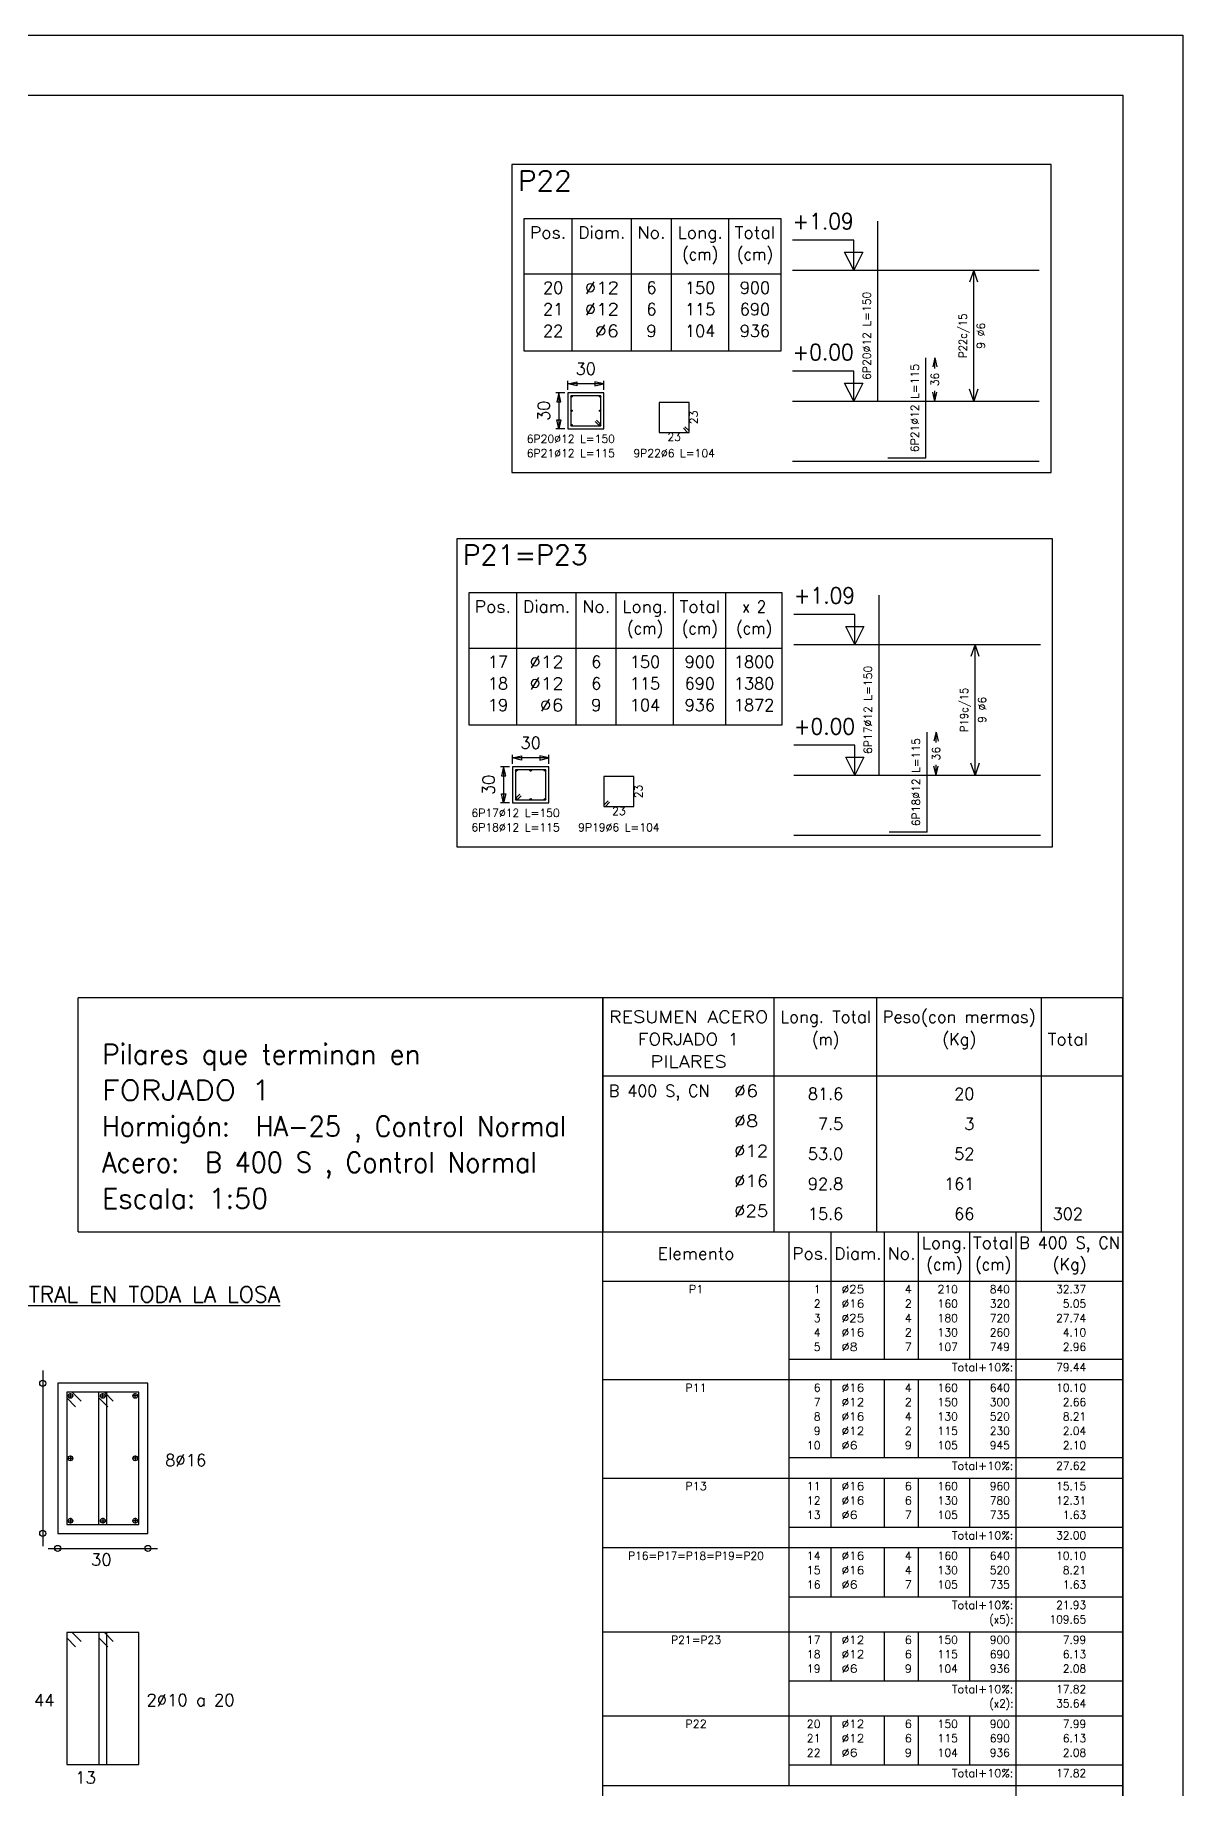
# Model space of a CAD drawing. Header units: millimetres. Extents: x 769 to 811, y 350.8 to 380.5.
# Drawn here: x 801.46 to 811.01, y 365.88 to 380.48 of the extents above; entities that cross this region are included whole.
import ezdxf
from ezdxf.enums import TextEntityAlignment as Align

# ---------------------------------------------------------------- set-up
doc = ezdxf.new("R2010")
doc.units = ezdxf.units.MM
doc.linetypes.add('CYPELINEA', pattern=[0])
for name, color, linetype in [('015', 1, 'Continuous'), ('06', 6, 'Continuous'), ('ARB_LONG_INF', 3, 'CYPELINEA'), ('ARM_DENTRO_VIGA', 4, 'Continuous'), ('ARM_ESTRIBOS', 5, 'Continuous'), ('ARM_LONGITUDINAL', 3, 'CYPELINEA'), ('ARM_TRANSVERSAL', 2, 'CYPELINEA'), ('LONG_BARRAS', 3, 'CYPELINEA'), ('LONG_ESTRIBOS', 2, 'CYPELINEA'), ('LONG_FORJADO', 1, 'CYPELINEA'), ('LONG_INDNIVEL', 4, 'CYPELINEA'), ('LONG_NIVEL', 4, 'CYPELINEA'), ('LONG_TEXTOS', 5, 'CYPELINEA'), ('REF_REFERENCIAS', 7, 'CYPELINEA'), ('SEC_BARRAS', 3, 'CYPELINEA'), ('SEC_CONTORNOS', 2, 'Continuous'), ('SEC_COTAS', 4, 'CYPELINEA'), ('SEC_DIM_PILAR', 4, 'CYPELINEA'), ('SEC_DIM_VIGA', 3, 'CYPELINEA'), ('SEC_ESTRIBO', 2, 'CYPELINEA'), ('SEC_SECCION', 1, 'CYPELINEA'), ('TABLAS', 1, 'CYPELINEA')]:
    doc.layers.add(name, color=color, linetype=linetype)
doc.styles.get("Standard").update_dxf_attribs({"font": 'romans.shx'})

# ---------------------------------------------------------------- blocks, each defined once
blk = doc.blocks.new('A1H')
at = {"layer": '015'}
blk.add_lwpolyline([(-831, -10), (-831, 584), (10, 584), (10, -10)], close=True, dxfattribs=at)
at = {"layer": '06'}
blk.add_lwpolyline([(-806, 0), (-806, 574), (0, 574), (0, 0)], close=True, dxfattribs=at)

msp = doc.modelspace()

# ---------------------------------------------------------------- linework, layer by layer
at = {"layer": 'ARM_DENTRO_VIGA'}
for p, q in [((801.728, 369.15), (801.773, 369.15)), ((801.75, 369.128), (801.75, 369.173)), ((801.998, 369.15), (802.043, 369.15)), ((802.02, 369.128), (802.02, 369.173)), ((802.313, 369.15), (802.268, 369.15)), ((802.29, 369.128), (802.29, 369.173)), ((801.728, 368.63), (801.773, 368.63)), ((801.75, 368.653), (801.75, 368.608)), ((802.313, 368.63), (802.268, 368.63)), ((802.29, 368.653), (802.29, 368.608)), ((801.75, 368.133), (801.75, 368.088)), ((802.02, 368.133), (802.02, 368.088)), ((802.29, 368.133), (802.29, 368.088)), ((801.728, 368.11), (801.773, 368.11)), ((801.998, 368.11), (802.043, 368.11)), ((802.313, 368.11), (802.268, 368.11))]:
    msp.add_line(p, q, dxfattribs=at)
for centre in [(801.75, 369.15), (802.02, 369.15), (802.29, 369.15), (801.75, 368.63), (802.29, 368.63), (801.75, 368.11), (802.02, 368.11), (802.29, 368.11)]:
    msp.add_circle(centre, 0.02, dxfattribs=at)
at = {"layer": 'ARM_ESTRIBOS'}
for p, q in [((801.765, 369.18), (801.72, 369.18)), ((802.32, 369.18), (801.72, 369.18)), ((801.72, 369.18), (801.72, 369.135)), ((801.72, 369.18), (801.72, 368.08)), ((801.72, 369.135), (801.794, 369.06)), ((801.839, 369.105), (801.765, 369.18)), ((801.988, 368.08), (801.988, 369.18)), ((801.988, 369.135), (802.062, 369.06)), ((802.107, 369.105), (802.033, 369.18)), ((802.053, 368.08), (802.053, 369.18)), ((802.32, 368.08), (802.32, 369.18)), ((801.72, 368.08), (802.32, 368.08)), ((802.053, 367.18), (801.72, 367.18)), ((801.72, 367.18), (801.72, 366.08)), ((801.72, 367.135), (801.794, 367.06)), ((801.839, 367.105), (801.765, 367.18)), ((802.32, 367.18), (801.988, 367.18)), ((801.988, 367.18), (801.988, 366.08)), ((801.988, 367.135), (802.062, 367.06)), ((802.107, 367.105), (802.033, 367.18)), ((802.053, 366.08), (802.053, 367.18)), ((802.32, 366.08), (802.32, 367.18)), ((801.72, 366.655), (801.72, 366.61)), ((801.72, 366.655), (801.72, 366.08)), ((801.988, 366.655), (801.988, 366.61)), ((801.988, 366.655), (801.988, 366.08)), ((801.72, 366.08), (802.053, 366.08)), ((801.988, 366.08), (802.32, 366.08))]:
    msp.add_line(p, q, dxfattribs=at)
at = {"layer": 'LONG_BARRAS'}
for p, q in [((808.471, 377.435), (808.471, 378.935)), ((808.871, 376.96), (808.871, 377.795)), ((808.871, 376.96), (808.556, 376.96)), ((808.482, 374.319), (808.482, 375.819)), ((808.882, 373.844), (808.882, 374.679)), ((808.882, 373.844), (808.567, 373.844))]:
    msp.add_line(p, q, dxfattribs=at)
at = {"layer": 'LONG_ESTRIBOS'}
for p, q in [((809.271, 378.525), (809.236, 378.425)), ((809.271, 377.435), (809.271, 378.525)), ((809.306, 378.425), (809.271, 378.525)), ((809.271, 377.435), (809.236, 377.535)), ((809.306, 377.535), (809.271, 377.435)), ((809.282, 375.409), (809.247, 375.309)), ((809.282, 374.319), (809.282, 375.409)), ((809.317, 375.309), (809.282, 375.409)), ((809.282, 374.319), (809.247, 374.419)), ((809.317, 374.419), (809.282, 374.319))]:
    msp.add_line(p, q, dxfattribs=at)
at = {"layer": 'LONG_FORJADO'}
for p, q in [((807.763, 378.525), (809.816, 378.525)), ((807.763, 377.435), (809.816, 377.435)), ((807.763, 376.935), (809.816, 376.935)), ((807.774, 375.409), (809.827, 375.409)), ((807.774, 374.319), (809.827, 374.319)), ((807.774, 373.819), (809.827, 373.819))]:
    msp.add_line(p, q, dxfattribs=at)
at = {"layer": 'LONG_INDNIVEL'}
for p, q in [((808.271, 378.775), (807.763, 378.775)), ((808.196, 378.675), (808.346, 378.675)), ((808.271, 378.525), (808.196, 378.675)), ((808.271, 378.525), (808.271, 378.775)), ((808.346, 378.675), (808.271, 378.525)), ((808.271, 377.685), (807.763, 377.685)), ((808.271, 377.435), (808.271, 377.685)), ((808.196, 377.585), (808.346, 377.585)), ((808.271, 377.435), (808.196, 377.585)), ((808.346, 377.585), (808.271, 377.435)), ((808.282, 375.659), (807.774, 375.659)), ((808.282, 375.409), (808.282, 375.659)), ((808.207, 375.559), (808.357, 375.559)), ((808.282, 375.409), (808.207, 375.559)), ((808.357, 375.559), (808.282, 375.409)), ((808.282, 374.569), (807.774, 374.569)), ((808.282, 374.319), (808.282, 374.569)), ((808.207, 374.469), (808.357, 374.469)), ((808.282, 374.319), (808.207, 374.469)), ((808.357, 374.469), (808.282, 374.319))]:
    msp.add_line(p, q, dxfattribs=at)
at = {"layer": 'LONG_TEXTOS'}
for p, q in [((808.946, 377.795), (808.929, 377.72)), ((808.946, 377.708), (808.946, 377.795)), ((808.946, 377.795), (808.964, 377.72)), ((808.946, 377.435), (808.929, 377.51)), ((808.946, 377.435), (808.946, 377.521)), ((808.946, 377.435), (808.964, 377.51)), ((808.957, 374.679), (808.939, 374.604)), ((808.957, 374.592), (808.957, 374.679)), ((808.957, 374.679), (808.974, 374.604)), ((808.957, 374.319), (808.939, 374.394)), ((808.957, 374.319), (808.957, 374.405)), ((808.957, 374.319), (808.974, 374.394))]:
    msp.add_line(p, q, dxfattribs=at)
at = {"layer": 'REF_REFERENCIAS'}
for p, q in [((809.916, 379.405), (805.426, 379.405)), ((805.426, 379.405), (805.426, 376.84)), ((809.916, 376.84), (809.916, 379.405)), ((805.426, 376.84), (809.916, 376.84)), ((809.927, 376.289), (804.967, 376.289)), ((804.967, 376.289), (804.967, 373.724)), ((809.927, 373.724), (809.927, 376.289)), ((804.967, 373.724), (809.927, 373.724))]:
    msp.add_line(p, q, dxfattribs=at)
at = {"layer": 'SEC_BARRAS'}
for centre in [(805.922, 377.474), (806.16, 377.474), (805.922, 377.355), (806.16, 377.355), (805.922, 377.236), (806.16, 377.236), (805.463, 374.358), (805.582, 374.358), (805.701, 374.358), (805.463, 374.12), (805.582, 374.12), (805.701, 374.12)]:
    msp.add_circle(centre, 0.006, dxfattribs=at)
at = {"layer": 'SEC_CONTORNOS'}
msp.add_lwpolyline([(801.645, 369.255), (801.645, 368.005), (802.395, 368.005), (802.395, 369.255), (801.645, 369.255)], dxfattribs=at)
at = {"layer": 'SEC_COTAS'}
for p, q in [((805.866, 377.505), (805.791, 377.505)), ((805.816, 377.505), (805.799, 377.43)), ((805.816, 377.505), (805.816, 377.205)), ((805.834, 377.43), (805.816, 377.505)), ((805.891, 377.53), (805.891, 377.605)), ((805.891, 377.58), (805.966, 377.597)), ((805.966, 377.562), (805.891, 377.58)), ((806.191, 377.58), (805.891, 377.58)), ((805.966, 377.597), (805.966, 377.562)), ((806.116, 377.597), (806.116, 377.562)), ((806.191, 377.58), (806.116, 377.597)), ((806.116, 377.562), (806.191, 377.58)), ((806.191, 377.53), (806.191, 377.605)), ((805.799, 377.43), (805.834, 377.43)), ((805.866, 377.205), (805.791, 377.205)), ((805.799, 377.28), (805.834, 377.28)), ((805.816, 377.205), (805.799, 377.28)), ((805.834, 377.28), (805.816, 377.205)), ((805.432, 374.414), (805.432, 374.489)), ((805.432, 374.464), (805.507, 374.481)), ((805.507, 374.446), (805.432, 374.464)), ((805.732, 374.464), (805.432, 374.464)), ((805.507, 374.481), (805.507, 374.446)), ((805.657, 374.481), (805.657, 374.446)), ((805.732, 374.464), (805.657, 374.481)), ((805.657, 374.446), (805.732, 374.464)), ((805.732, 374.414), (805.732, 374.489)), ((805.407, 374.389), (805.332, 374.389)), ((805.357, 374.389), (805.339, 374.314)), ((805.339, 374.314), (805.374, 374.314)), ((805.374, 374.314), (805.357, 374.389)), ((805.357, 374.389), (805.357, 374.089)), ((805.339, 374.164), (805.374, 374.164)), ((805.357, 374.089), (805.339, 374.164)), ((805.374, 374.164), (805.357, 374.089)), ((805.407, 374.089), (805.332, 374.089))]:
    msp.add_line(p, q, dxfattribs=at)
at = {"layer": 'SEC_DIM_VIGA'}
for p, q in [((801.52, 369.362), (801.52, 367.899)), ((801.565, 367.88), (802.476, 367.88))]:
    msp.add_line(p, q, dxfattribs=at)
for centre in [(801.52, 369.255), (801.52, 368.005), (801.645, 367.88), (802.395, 367.88)]:
    msp.add_circle(centre, 0.025, dxfattribs=at)
at = {"layer": 'SEC_ESTRIBO'}
for p, q in [((805.916, 377.48), (805.916, 377.23)), ((806.166, 377.48), (805.916, 377.48)), ((806.166, 377.23), (806.166, 377.48)), ((806.651, 377.425), (806.651, 377.175)), ((806.901, 377.425), (806.651, 377.425)), ((806.901, 377.175), (806.901, 377.425)), ((805.916, 377.23), (806.166, 377.23)), ((806.154, 377.23), (806.119, 377.265)), ((806.166, 377.242), (806.131, 377.277)), ((806.651, 377.175), (806.901, 377.175)), ((806.889, 377.175), (806.854, 377.21)), ((806.901, 377.187), (806.866, 377.222)), ((805.457, 374.364), (805.457, 374.114)), ((805.707, 374.364), (805.457, 374.364)), ((805.707, 374.114), (805.707, 374.364)), ((806.442, 374.309), (806.192, 374.309)), ((806.192, 374.309), (806.192, 374.059)), ((806.442, 374.059), (806.442, 374.309)), ((805.457, 374.126), (805.492, 374.161)), ((805.457, 374.114), (805.707, 374.114)), ((805.469, 374.114), (805.504, 374.149)), ((806.192, 374.071), (806.227, 374.106)), ((806.192, 374.059), (806.442, 374.059)), ((806.204, 374.059), (806.239, 374.094))]:
    msp.add_line(p, q, dxfattribs=at)
at = {"layer": 'SEC_SECCION'}
for p, q in [((805.891, 377.505), (805.891, 377.205)), ((806.191, 377.505), (805.891, 377.505)), ((806.191, 377.205), (806.191, 377.505)), ((805.891, 377.205), (806.191, 377.205)), ((805.432, 374.389), (805.432, 374.089)), ((805.732, 374.389), (805.432, 374.389)), ((805.732, 374.089), (805.732, 374.389)), ((805.432, 374.089), (805.732, 374.089))]:
    msp.add_line(p, q, dxfattribs=at)
at = {"layer": 'TABLAS'}
for p, q in [((807.667, 378.955), (805.526, 378.955)), ((805.526, 378.955), (805.526, 377.855)), ((805.928, 377.855), (805.928, 378.955)), ((806.421, 377.855), (806.421, 378.955)), ((806.755, 377.855), (806.755, 378.955)), ((807.231, 377.855), (807.231, 378.955)), ((807.667, 377.855), (807.667, 378.955)), ((805.526, 378.495), (807.667, 378.495)), ((805.526, 377.855), (807.667, 377.855)), ((807.675, 375.839), (805.067, 375.839)), ((805.067, 375.839), (805.067, 374.739)), ((805.468, 374.739), (805.468, 375.839)), ((805.961, 374.739), (805.961, 375.839)), ((806.295, 374.739), (806.295, 375.839)), ((806.772, 374.739), (806.772, 375.839)), ((807.208, 374.739), (807.208, 375.839)), ((807.675, 374.739), (807.675, 375.839)), ((805.067, 375.379), (807.675, 375.379)), ((805.067, 374.739), (807.675, 374.739)), ((806.184, 372.466), (801.814, 372.466)), ((801.814, 370.516), (801.814, 372.466)), ((810.512, 372.466), (806.184, 372.466)), ((806.184, 372.466), (806.184, 370.516)), ((806.184, 370.516), (806.184, 372.466)), ((807.61, 370.516), (807.61, 372.466)), ((808.464, 370.516), (808.464, 372.466)), ((809.836, 370.516), (809.836, 372.466)), ((810.512, 370.516), (810.512, 372.466)), ((810.512, 372.141), (810.512, 370.516)), ((806.184, 371.816), (810.512, 371.816)), ((801.814, 370.516), (806.184, 370.516)), ((806.184, 370.516), (810.512, 370.516)), ((806.184, 370.516), (810.512, 370.516)), ((806.184, 370.081), (806.184, 370.516)), ((807.734, 370.081), (807.734, 370.516)), ((808.085, 370.081), (808.085, 370.516)), ((808.528, 370.081), (808.528, 370.516)), ((808.812, 370.081), (808.812, 370.516)), ((809.239, 370.081), (809.239, 370.516)), ((809.625, 370.081), (809.625, 370.516)), ((810.512, 370.081), (810.512, 370.516)), ((806.184, 370.106), (810.512, 370.106)), ((806.184, 369.311), (806.184, 370.081)), ((807.734, 369.311), (807.734, 370.081)), ((808.085, 369.456), (808.085, 370.081)), ((808.528, 369.456), (808.528, 370.081)), ((808.812, 369.456), (808.812, 370.081)), ((809.239, 369.456), (809.239, 370.081)), ((809.625, 369.311), (809.625, 370.081)), ((810.512, 369.311), (810.512, 370.081)), ((807.734, 369.456), (810.512, 369.456)), ((806.184, 369.261), (806.184, 369.311)), ((806.184, 369.286), (810.512, 369.286)), ((807.734, 369.261), (807.734, 369.311)), ((808.085, 369.261), (808.085, 369.286)), ((808.528, 369.261), (808.528, 369.286)), ((808.812, 369.261), (808.812, 369.286)), ((809.239, 369.261), (809.239, 369.286)), ((809.625, 369.261), (809.625, 369.311)), ((810.512, 369.261), (810.512, 369.311)), ((806.184, 368.491), (806.184, 369.261)), ((807.734, 368.491), (807.734, 369.261)), ((808.085, 368.636), (808.085, 369.261)), ((808.528, 368.636), (808.528, 369.261)), ((808.812, 368.636), (808.812, 369.261)), ((809.239, 368.636), (809.239, 369.261)), ((809.625, 368.491), (809.625, 369.261)), ((810.512, 368.491), (810.512, 369.261)), ((807.734, 368.636), (810.512, 368.636)), ((806.184, 368.441), (806.184, 368.491)), ((806.184, 368.466), (810.512, 368.466)), ((806.184, 367.911), (806.184, 368.441)), ((807.734, 368.441), (807.734, 368.491)), ((807.734, 367.911), (807.734, 368.441)), ((808.085, 368.441), (808.085, 368.466)), ((808.085, 368.056), (808.085, 368.441)), ((808.528, 368.441), (808.528, 368.466)), ((808.528, 368.056), (808.528, 368.441)), ((808.812, 368.441), (808.812, 368.466)), ((808.812, 368.056), (808.812, 368.441)), ((809.239, 368.441), (809.239, 368.466)), ((809.239, 368.056), (809.239, 368.441)), ((809.625, 368.441), (809.625, 368.491)), ((809.625, 367.911), (809.625, 368.441)), ((810.512, 368.441), (810.512, 368.491)), ((810.512, 367.911), (810.512, 368.441)), ((807.734, 368.056), (810.512, 368.056)), ((806.184, 367.861), (806.184, 367.911)), ((806.184, 367.886), (810.512, 367.886)), ((806.184, 367.211), (806.184, 367.861)), ((807.734, 367.861), (807.734, 367.911)), ((807.734, 367.211), (807.734, 367.861)), ((808.085, 367.861), (808.085, 367.886)), ((808.085, 367.476), (808.085, 367.861)), ((808.528, 367.861), (808.528, 367.886)), ((808.528, 367.476), (808.528, 367.861)), ((808.812, 367.861), (808.812, 367.886)), ((808.812, 367.476), (808.812, 367.861)), ((809.239, 367.861), (809.239, 367.886)), ((809.239, 367.476), (809.239, 367.861)), ((809.625, 367.861), (809.625, 367.911)), ((809.625, 367.211), (809.625, 367.861)), ((810.512, 367.861), (810.512, 367.911)), ((810.512, 367.211), (810.512, 367.861)), ((807.734, 367.476), (810.512, 367.476)), ((806.184, 367.161), (806.184, 367.211)), ((806.184, 367.186), (810.512, 367.186)), ((806.184, 366.511), (806.184, 367.161)), ((807.734, 367.161), (807.734, 367.211)), ((807.734, 366.511), (807.734, 367.161)), ((808.085, 367.161), (808.085, 367.186)), ((808.085, 366.776), (808.085, 367.161)), ((808.528, 367.161), (808.528, 367.186)), ((808.528, 366.776), (808.528, 367.161)), ((808.812, 367.161), (808.812, 367.186)), ((808.812, 366.776), (808.812, 367.161)), ((809.239, 367.161), (809.239, 367.186)), ((809.239, 366.776), (809.239, 367.161)), ((809.625, 367.161), (809.625, 367.211)), ((809.625, 366.511), (809.625, 367.161)), ((810.512, 367.161), (810.512, 367.211)), ((810.512, 366.511), (810.512, 367.161)), ((807.734, 366.776), (810.512, 366.776)), ((806.184, 366.461), (806.184, 366.511)), ((807.734, 366.461), (807.734, 366.511)), ((809.625, 366.461), (809.625, 366.511)), ((810.512, 366.461), (810.512, 366.511)), ((806.184, 366.486), (810.512, 366.486)), ((806.184, 365.931), (806.184, 366.461)), ((807.734, 365.931), (807.734, 366.461)), ((808.085, 366.461), (808.085, 366.486)), ((808.085, 366.076), (808.085, 366.461)), ((808.528, 366.461), (808.528, 366.486)), ((808.528, 366.076), (808.528, 366.461)), ((808.812, 366.461), (808.812, 366.486)), ((808.812, 366.076), (808.812, 366.461)), ((809.239, 366.461), (809.239, 366.486)), ((809.239, 366.076), (809.239, 366.461)), ((809.625, 365.931), (809.625, 366.461)), ((810.512, 365.931), (810.512, 366.461)), ((807.734, 366.076), (810.512, 366.076)), ((806.184, 365.881), (806.184, 365.931)), ((807.734, 365.906), (807.734, 365.931)), ((809.625, 365.881), (809.625, 365.931)), ((810.512, 365.881), (810.512, 365.931)), ((806.184, 365.906), (810.512, 365.906)), ((806.184, 365.761), (806.184, 365.881)), ((809.625, 365.761), (809.625, 365.881)), ((810.512, 365.761), (810.512, 365.881))]:
    msp.add_line(p, q, dxfattribs=at)

# ---------------------------------------------------------------- block references
at = {"linetype": 'Continuous', "xscale": 0.05000000000001137, "yscale": 0.05000000000001137, "zscale": 0.05}
msp.add_blockref('A1H', (810.512, 351.284), dxfattribs=at)

# ---------------------------------------------------------------- texts
at = {"layer": 'ARB_LONG_INF', "color": 3}
msp.add_text('%%UVIGA PERIMETRAL EN TODA LA LOSA', height=0.13335, dxfattribs=at).set_placement((800.301, 369.929))
at = {"layer": 'ARM_LONGITUDINAL', "width": 0.887291}
for s, p, p2 in [('6P20%%c12 L=150', (805.549, 377.088), (806.284, 377.088)), ('6P21%%c12 L=115', (805.549, 376.968), (806.284, 376.968)), ('6P17%%c12 L=150', (805.089, 373.972), (805.824, 373.972)), ('6P18%%c12 L=115', (805.089, 373.852), (805.824, 373.852))]:
    msp.add_text(s, height=0.06665, dxfattribs=at).set_placement(p, p2, align=Align.FIT)
at = {"layer": 'ARM_TRANSVERSAL', "width": 0.953752}
for p, p2 in [((806.972, 377.244), (806.972, 377.356)), ((806.512, 374.128), (806.512, 374.24))]:
    msp.add_text('23', height=0.0667, rotation=90, dxfattribs=at).set_placement(p, p2, align=Align.FIT)
at = {"layer": 'ARM_TRANSVERSAL'}
for s, height, width, p, p2 in [('23', 0.0667, 0.953752, (806.72, 377.104), (806.832, 377.104)), ('9P22%%c6 L=104', 0.06665, 0.884043, (806.437, 376.968), (807.116, 376.968)), ('23', 0.0667, 0.953752, (806.261, 373.988), (806.373, 373.988)), ('9P19%%c6 L=104', 0.06665, 0.884043, (805.977, 373.852), (806.656, 373.852))]:
    msp.add_text(s, height=height, dxfattribs=dict(at, width=width)).set_placement(p, p2, align=Align.FIT)
at = {"layer": 'LONG_NIVEL'}
for s, width, p, p2 in [('+1.09', 0.869565, (807.763, 378.867), (808.271, 378.867)), ('+0.00', 0.860215, (807.763, 377.777), (808.271, 377.777)), ('+1.09', 0.869565, (807.774, 375.75), (808.282, 375.75)), ('+0.00', 0.860215, (807.774, 374.66), (808.282, 374.66))]:
    msp.add_text(s, height=0.1333, dxfattribs=dict(at, width=width)).set_placement(p, p2, align=Align.FIT)
at = {"layer": 'LONG_TEXTOS'}
for s, height, width, p, p2 in [('6P20%%c12 L=150', 0.06665, 0.887291, (808.413, 377.612), (808.413, 378.347)), ('P22c/15', 0.0667, 0.842493, (809.213, 377.795), (809.213, 378.164)), ('9 %%c6', 0.0667, 0.892041, (809.363, 377.871), (809.363, 378.089)), ('6P21%%c12 L=115', 0.06665, 0.887291, (808.813, 377.01), (808.813, 377.745)), ('36', 0.0667, 0.953752, (808.98, 377.559), (808.98, 377.671)), ('6P17%%c12 L=150', 0.06665, 0.887291, (808.423, 374.496), (808.423, 375.231)), ('P19c/15', 0.0667, 0.842493, (809.223, 374.679), (809.223, 375.048)), ('9 %%c6', 0.0667, 0.892041, (809.373, 374.755), (809.373, 374.973)), ('6P18%%c12 L=115', 0.06665, 0.887291, (808.823, 373.894), (808.823, 374.629)), ('36', 0.0667, 0.953752, (808.99, 374.443), (808.99, 374.555))]:
    msp.add_text(s, height=height, rotation=90, dxfattribs=dict(at, width=width)).set_placement(p, p2, align=Align.FIT)
at = {"layer": 'REF_REFERENCIAS'}
for s, width, p, p2 in [('P22', 0.972252, (805.476, 379.188), (805.924, 379.188)), ('P21=P23', 0.903815, (805.017, 376.072), (806.057, 376.072))]:
    msp.add_text(s, height=0.1666, dxfattribs=dict(at, width=width)).set_placement(p, p2, align=Align.FIT)
at = {"layer": 'SEC_DIM_PILAR', "width": 0.953514}
for p, p2 in [((805.957, 377.655), (806.125, 377.655)), ((805.498, 374.539), (805.666, 374.539))]:
    msp.add_text('30', height=0.1, dxfattribs=at).set_placement(p, p2, align=Align.FIT)
for p, p2 in [((805.741, 377.271), (805.741, 377.439)), ((805.282, 374.155), (805.282, 374.323))]:
    msp.add_text('30', height=0.1, rotation=90, dxfattribs=at).set_placement(p, p2, align=Align.FIT)
at = {"layer": 'SEC_DIM_VIGA'}
for s, p in [('8%%c16', (802.539, 368.565)), ('30', (801.922, 367.736)), ('44', (801.447, 366.565)), ('2%%C10 a 20', (802.384, 366.567)), ('13', (801.791, 365.921))]:
    msp.add_text(s, height=0.1, dxfattribs=at).set_placement(p)
at = {"layer": 'TABLAS'}
for s, height, width, p, p2 in [('Pos.', 0.1, 1.005, (805.576, 378.79), (805.878, 378.79)), ('Diam.', 0.1, 0.9825, (805.978, 378.79), (806.371, 378.79)), ('No.', 0.1, 1.045532, (806.471, 378.79), (806.705, 378.79)), ('Long.', 0.1, 0.988312, (806.805, 378.79), (807.182, 378.79)), ('Total', 0.1, 1.008, (807.281, 378.79), (807.617, 378.79)), ('(cm)', 0.1, 0.875, (806.843, 378.61), (807.143, 378.61)), ('(cm)', 0.1, 0.875, (807.299, 378.61), (807.599, 378.61)), ('20', 0.1, 0.953514, (805.685, 378.33), (805.853, 378.33)), ('%%c12', 0.1, 1.06875, (806.032, 378.33), (806.317, 378.33)), ('6', 0.1, 1.037647, (806.546, 378.33), (806.63, 378.33)), ('150', 0.1, 0.928421, (806.867, 378.33), (807.119, 378.33)), ('900', 0.1, 0.928421, (807.323, 378.33), (807.575, 378.33)), ('21', 0.1, 1.138065, (805.685, 378.15), (805.853, 378.15)), ('%%c12', 0.1, 1.06875, (806.032, 378.15), (806.317, 378.15)), ('6', 0.1, 1.037647, (806.546, 378.15), (806.63, 378.15)), ('115', 0.1, 0.928421, (806.867, 378.15), (807.119, 378.15)), ('690', 0.1, 0.928421, (807.323, 378.15), (807.575, 378.15)), ('22', 0.1, 0.953514, (805.685, 377.97), (805.853, 377.97)), ('%%c6', 0.1, 1.1725, (806.116, 377.97), (806.317, 377.97)), ('9', 0.1, 1.1025, (806.546, 377.97), (806.63, 377.97)), ('104', 0.1, 0.912414, (806.867, 377.97), (807.119, 377.97)), ('936', 0.1, 0.928421, (807.323, 377.97), (807.575, 377.97)), ('Pos.', 0.1, 1.005, (805.116, 375.674), (805.418, 375.674)), ('Diam.', 0.1, 0.9825, (805.518, 375.674), (805.911, 375.674)), ('No.', 0.1, 1.045532, (806.011, 375.674), (806.245, 375.674)), ('Long.', 0.1, 0.988313, (806.345, 375.674), (806.722, 375.674)), ('Total', 0.1, 1.008, (806.822, 375.674), (807.158, 375.674)), ('x 2', 0.1, 0.761727, (807.342, 375.674), (807.541, 375.674)), ('(cm)', 0.1, 0.875, (806.384, 375.494), (806.684, 375.494)), ('(cm)', 0.1, 0.875, (806.84, 375.494), (807.14, 375.494)), ('(cm)', 0.1, 0.875, (807.292, 375.494), (807.592, 375.494)), ('17', 0.1, 0.953514, (805.226, 375.214), (805.394, 375.214)), ('%%c12', 0.1, 1.06875, (805.572, 375.214), (805.857, 375.214)), ('6', 0.1, 1.037647, (806.086, 375.214), (806.17, 375.214)), ('150', 0.1, 0.928421, (806.408, 375.214), (806.66, 375.214)), ('900', 0.1, 0.928421, (806.864, 375.214), (807.116, 375.214)), ('1800', 0.1, 0.916364, (807.274, 375.214), (807.61, 375.214)), ('18', 0.1, 0.953514, (805.226, 375.034), (805.394, 375.034)), ('%%c12', 0.1, 1.06875, (805.572, 375.034), (805.857, 375.034)), ('6', 0.1, 1.037647, (806.086, 375.034), (806.17, 375.034)), ('115', 0.1, 0.928421, (806.408, 375.034), (806.66, 375.034)), ('690', 0.1, 0.928421, (806.864, 375.034), (807.116, 375.034)), ('1380', 0.1, 0.916364, (807.274, 375.034), (807.61, 375.034)), ('19', 0.1, 0.98, (805.226, 374.854), (805.394, 374.854)), ('%%c6', 0.1, 1.1725, (805.656, 374.854), (805.857, 374.854)), ('9', 0.1, 1.1025, (806.086, 374.854), (806.17, 374.854)), ('104', 0.1, 0.912414, (806.408, 374.854), (806.66, 374.854)), ('936', 0.1, 0.928421, (806.864, 374.854), (807.116, 374.854)), ('1872', 0.1, 0.916364, (807.274, 374.854), (807.61, 374.854)), ('RESUMEN ACERO', 0.1, 1.046842, (806.234, 372.258), (807.56, 372.258)), ('Long. Total', 0.1, 0.9054, (807.66, 372.258), (808.415, 372.258)), ('Peso(con mermas)', 0.1, 0.881584, (808.514, 372.258), (809.786, 372.258)), ('Pilares que terminan en', 0.16665, 0.847547, (802.014, 371.912), (804.664, 371.912)), ('FORJADO 1', 0.1, 1.041353, (806.475, 372.071), (807.318, 372.071)), ('(m)', 0.1, 0.875, (807.925, 372.071), (808.15, 372.071)), ('(Kg)', 0.1, 0.925313, (809.009, 372.071), (809.291, 372.071)), ('Total', 0.1, 1.008, (809.886, 372.071), (810.222, 372.071)), ('PILARES', 0.1, 1.103802, (806.579, 371.885), (807.215, 371.885)), ('FORJADO 1', 0.1666, 1.041457, (802.014, 371.612), (803.419, 371.612)), ('B 400 S, CN', 0.1, 0.825211, (806.234, 371.641), (807.071, 371.641)), ('%%c6', 0.1, 1.1725, (807.275, 371.641), (807.476, 371.641)), ('81.6', 0.1, 0.921493, (807.89, 371.616), (808.184, 371.616)), ('20', 0.1, 0.953514, (809.108, 371.616), (809.276, 371.616)), ('Hormigón:  HA-25 , Control Normal ', 0.16665, 0.803002, (802.014, 371.312), (805.984, 371.312)), ('%%c8', 0.1, 1.1725, (807.275, 371.391), (807.476, 371.391)), ('7.5', 0.1, 0.938298, (807.974, 371.366), (808.184, 371.366)), ('3', 0.1, 1.037647, (809.192, 371.366), (809.276, 371.366)), ('%%c12', 0.1, 1.06875, (807.275, 371.141), (807.56, 371.141)), ('53.0', 0.1, 0.921493, (807.89, 371.116), (808.184, 371.116)), ('52', 0.1, 0.953514, (809.108, 371.116), (809.276, 371.116)), ('Acero:  B 400 S , Control Normal ', 0.16665, 0.78626, (802.014, 371.012), (805.739, 371.012)), ('%%c16', 0.1, 1.06875, (807.275, 370.891), (807.56, 370.891)), ('92.8', 0.1, 0.921493, (807.89, 370.866), (808.184, 370.866)), ('161', 0.1, 1.037647, (809.024, 370.866), (809.276, 370.866)), ('Escala: 1:50', 0.16665, 0.879861, (802.014, 370.712), (803.396, 370.712)), ('%%c25', 0.1, 1.06875, (807.275, 370.641), (807.56, 370.641)), ('15.6', 0.1, 0.921493, (807.89, 370.616), (808.184, 370.616)), ('66', 0.1, 0.953514, (809.108, 370.616), (809.276, 370.616)), ('302', 0.1, 0.928421, (809.928, 370.616), (810.18, 370.616)), ('Long.', 0.1, 0.988312, (808.838, 370.376), (809.214, 370.376)), ('Total', 0.1, 1.008, (809.264, 370.376), (809.6, 370.376)), ('B 400 S, CN', 0.1, 0.825211, (809.65, 370.376), (810.487, 370.376)), ('Elemento', 0.1, 0.95625, (806.64, 370.286), (807.278, 370.286)), ('Pos.', 0.1, 1.005, (807.759, 370.286), (808.061, 370.286)), ('Diam.', 0.1, 0.9825, (808.11, 370.286), (808.503, 370.286)), ('No.', 0.1, 1.045532, (808.553, 370.286), (808.787, 370.286)), ('(cm)', 0.1, 0.875, (808.876, 370.196), (809.176, 370.196)), ('(cm)', 0.1, 0.875, (809.282, 370.196), (809.582, 370.196)), ('(Kg)', 0.1, 0.925312, (809.927, 370.196), (810.209, 370.196)), ('P1', 0.0667, 1.211084, (806.897, 370.005), (807.02, 370.005)), ('1', 0.0667, 1.604037, (807.938, 370.005), (807.994, 370.005)), ('%%c25', 0.0667, 1.069017, (808.17, 370.005), (808.36, 370.005)), ('4', 0.0667, 0.980245, (808.698, 370.005), (808.754, 370.005)), ('210', 0.0667, 0.928653, (808.97, 370.005), (809.138, 370.005)), ('840', 0.0667, 0.928653, (809.404, 370.005), (809.572, 370.005)), ('32.37', 0.0667, 0.912642, (809.956, 370.005), (810.208, 370.005)), ('2', 0.0667, 1.037907, (807.938, 369.885), (807.994, 369.885)), ('%%c16', 0.0667, 1.069017, (808.17, 369.885), (808.36, 369.885)), ('2', 0.0667, 1.037907, (808.698, 369.885), (808.754, 369.885)), ('160', 0.0667, 0.928653, (808.97, 369.885), (809.138, 369.885)), ('320', 0.0667, 0.928653, (809.404, 369.885), (809.572, 369.885)), ('5.05', 0.0667, 0.921723, (810.012, 369.885), (810.208, 369.885)), ('3', 0.0667, 1.037907, (807.938, 369.765), (807.994, 369.765)), ('%%c25', 0.0667, 1.069017, (808.17, 369.765), (808.36, 369.765)), ('4', 0.0667, 0.980245, (808.698, 369.765), (808.754, 369.765)), ('180', 0.0667, 0.928653, (808.97, 369.765), (809.138, 369.765)), ('720', 0.0667, 0.928653, (809.404, 369.765), (809.572, 369.765)), ('27.74', 0.0667, 0.902271, (809.956, 369.765), (810.208, 369.765)), ('4', 0.0667, 0.980245, (807.938, 369.645), (807.994, 369.645)), ('5', 0.0667, 1.037907, (807.938, 369.525), (807.994, 369.525)), ('%%c16', 0.0667, 1.069017, (808.17, 369.645), (808.36, 369.645)), ('%%c8', 0.0667, 1.172793, (808.17, 369.525), (808.304, 369.525)), ('2', 0.0667, 1.037907, (808.698, 369.645), (808.754, 369.645)), ('7', 0.0667, 1.037907, (808.698, 369.525), (808.754, 369.525)), ('130', 0.0667, 0.928653, (808.97, 369.645), (809.138, 369.645)), ('107', 0.0667, 0.928653, (808.97, 369.525), (809.138, 369.525)), ('260', 0.0667, 0.928653, (809.404, 369.645), (809.572, 369.645)), ('749', 0.0667, 0.945236, (809.404, 369.525), (809.572, 369.525)), ('4.10', 0.0667, 0.921723, (810.012, 369.645), (810.208, 369.645)), ('2.96', 0.0667, 0.921723, (810.012, 369.525), (810.208, 369.525)), ('Total+10%:', 0.0667, 0.94709, (809.089, 369.355), (809.6, 369.355)), ('79.44', 0.0667, 0.902271, (809.956, 369.355), (810.208, 369.355)), ('P11', 0.0667, 1.084598, (806.869, 369.185), (807.048, 369.185)), ('6', 0.0667, 1.037907, (807.938, 369.185), (807.994, 369.185)), ('%%c16', 0.0667, 1.069017, (808.17, 369.185), (808.36, 369.185)), ('4', 0.0667, 0.980245, (808.698, 369.185), (808.754, 369.185)), ('160', 0.0667, 0.928653, (808.97, 369.185), (809.138, 369.185)), ('640', 0.0667, 0.928653, (809.404, 369.185), (809.572, 369.185)), ('10.10', 0.0667, 0.912642, (809.956, 369.185), (810.208, 369.185)), ('7', 0.0667, 1.037907, (807.938, 369.065), (807.994, 369.065)), ('8', 0.0667, 1.037907, (807.938, 368.945), (807.994, 368.945)), ('%%c12', 0.0667, 1.069017, (808.17, 369.065), (808.36, 369.065)), ('%%c16', 0.0667, 1.069017, (808.17, 368.945), (808.36, 368.945)), ('2', 0.0667, 1.037907, (808.698, 369.065), (808.754, 369.065)), ('4', 0.0667, 0.980245, (808.698, 368.945), (808.754, 368.945)), ('150', 0.0667, 0.928653, (808.97, 369.065), (809.138, 369.065)), ('130', 0.0667, 0.928653, (808.97, 368.945), (809.138, 368.945)), ('300', 0.0667, 0.928653, (809.404, 369.065), (809.572, 369.065)), ('520', 0.0667, 0.928653, (809.404, 368.945), (809.572, 368.945)), ('2.66', 0.0667, 0.921723, (810.012, 369.065), (810.208, 369.065)), ('8.21', 0.0667, 1.012384, (810.012, 368.945), (810.208, 368.945)), ('9', 0.0667, 1.102776, (807.938, 368.825), (807.994, 368.825)), ('%%c12', 0.0667, 1.069017, (808.17, 368.825), (808.36, 368.825)), ('2', 0.0667, 1.037907, (808.698, 368.825), (808.754, 368.825)), ('115', 0.0667, 0.928653, (808.97, 368.825), (809.138, 368.825)), ('230', 0.0667, 0.928653, (809.404, 368.825), (809.572, 368.825)), ('2.04', 0.0667, 0.908168, (810.012, 368.825), (810.208, 368.825)), ('10', 0.0667, 0.953752, (807.882, 368.705), (807.994, 368.705)), ('%%c6', 0.0667, 1.172793, (808.17, 368.705), (808.304, 368.705)), ('9', 0.0667, 1.102776, (808.698, 368.705), (808.754, 368.705)), ('105', 0.0667, 0.928653, (808.97, 368.705), (809.138, 368.705)), ('945', 0.0667, 0.928653, (809.404, 368.705), (809.572, 368.705)), ('2.10', 0.0667, 0.921723, (810.012, 368.705), (810.208, 368.705)), ('Total+10%:', 0.0667, 0.94709, (809.089, 368.535), (809.6, 368.535)), ('27.62', 0.0667, 0.912642, (809.956, 368.535), (810.208, 368.535)), ('P13', 0.0667, 0.972398, (806.869, 368.365), (807.048, 368.365)), ('11', 0.0667, 1.138349, (807.882, 368.365), (807.994, 368.365)), ('%%c16', 0.0667, 1.069017, (808.17, 368.365), (808.36, 368.365)), ('6', 0.0667, 1.037907, (808.698, 368.365), (808.754, 368.365)), ('160', 0.0667, 0.928653, (808.97, 368.365), (809.138, 368.365)), ('960', 0.0667, 0.928653, (809.404, 368.365), (809.572, 368.365)), ('15.15', 0.0667, 0.912642, (809.956, 368.365), (810.208, 368.365)), ('12', 0.0667, 0.953752, (807.882, 368.245), (807.994, 368.245)), ('%%c16', 0.0667, 1.069017, (808.17, 368.245), (808.36, 368.245)), ('6', 0.0667, 1.037907, (808.698, 368.245), (808.754, 368.245)), ('130', 0.0667, 0.928653, (808.97, 368.245), (809.138, 368.245)), ('780', 0.0667, 0.928653, (809.404, 368.245), (809.572, 368.245)), ('12.31', 0.0667, 0.980245, (809.956, 368.245), (810.208, 368.245)), ('13', 0.0667, 0.953752, (807.882, 368.125), (807.994, 368.125)), ('%%c6', 0.0667, 1.172793, (808.17, 368.125), (808.304, 368.125)), ('7', 0.0667, 1.037907, (808.698, 368.125), (808.754, 368.125)), ('105', 0.0667, 0.928653, (808.97, 368.125), (809.138, 368.125)), ('735', 0.0667, 0.928653, (809.404, 368.125), (809.572, 368.125)), ('1.63', 0.0667, 0.921723, (810.012, 368.125), (810.208, 368.125)), ('Total+10%:', 0.0667, 0.94709, (809.089, 367.955), (809.6, 367.955)), ('32.00', 0.0667, 0.912642, (809.956, 367.955), (810.208, 367.955)), ('P16=P17=P18=P19=P20', 0.06665, 0.874615, (806.395, 367.785), (807.522, 367.785)), ('14', 0.0667, 0.928653, (807.882, 367.785), (807.994, 367.785)), ('%%c16', 0.0667, 1.069017, (808.17, 367.785), (808.36, 367.785)), ('4', 0.0667, 0.980245, (808.698, 367.785), (808.754, 367.785)), ('160', 0.0667, 0.928653, (808.97, 367.785), (809.138, 367.785)), ('640', 0.0667, 0.928653, (809.404, 367.785), (809.572, 367.785)), ('10.10', 0.0667, 0.912642, (809.956, 367.785), (810.208, 367.785)), ('15', 0.0667, 0.953752, (807.882, 367.665), (807.994, 367.665)), ('%%c16', 0.0667, 1.069017, (808.17, 367.665), (808.36, 367.665)), ('4', 0.0667, 0.980245, (808.698, 367.665), (808.754, 367.665)), ('130', 0.0667, 0.928653, (808.97, 367.665), (809.138, 367.665)), ('520', 0.0667, 0.928653, (809.404, 367.665), (809.572, 367.665)), ('8.21', 0.0667, 1.012384, (810.012, 367.665), (810.208, 367.665)), ('16', 0.0667, 0.953752, (807.882, 367.545), (807.994, 367.545)), ('%%c6', 0.0667, 1.172793, (808.17, 367.545), (808.304, 367.545)), ('7', 0.0667, 1.037907, (808.698, 367.545), (808.754, 367.545)), ('105', 0.0667, 0.928653, (808.97, 367.545), (809.138, 367.545)), ('735', 0.0667, 0.928653, (809.404, 367.545), (809.572, 367.545)), ('1.63', 0.0667, 0.921723, (810.012, 367.545), (810.208, 367.545)), ('Total+10%:', 0.0667, 0.94709, (809.089, 367.375), (809.6, 367.375)), ('21.93', 0.0667, 0.912642, (809.956, 367.375), (810.208, 367.375)), ('(x5):', 0.0667, 0.883108, (809.401, 367.255), (809.6, 367.255)), ('109.65', 0.0667, 0.906956, (809.9, 367.255), (810.208, 367.255)), ('P21=P23', 0.0667, 0.90395, (806.751, 367.085), (807.167, 367.085)), ('17', 0.0667, 0.953752, (807.882, 367.085), (807.994, 367.085)), ('%%c12', 0.0667, 1.069017, (808.17, 367.085), (808.36, 367.085)), ('6', 0.0667, 1.037907, (808.698, 367.085), (808.754, 367.085)), ('150', 0.0667, 0.928653, (808.97, 367.085), (809.138, 367.085)), ('900', 0.0667, 0.928653, (809.404, 367.085), (809.572, 367.085)), ('7.99', 0.0667, 0.935688, (810.012, 367.085), (810.208, 367.085)), ('18', 0.0667, 0.953752, (807.882, 366.965), (807.994, 366.965)), ('%%c12', 0.0667, 1.069017, (808.17, 366.965), (808.36, 366.965)), ('6', 0.0667, 1.037907, (808.698, 366.965), (808.754, 366.965)), ('115', 0.0667, 0.928653, (808.97, 366.965), (809.138, 366.965)), ('690', 0.0667, 0.928653, (809.404, 366.965), (809.572, 366.965)), ('6.13', 0.0667, 0.921723, (810.012, 366.965), (810.208, 366.965)), ('19', 0.0667, 0.980245, (807.882, 366.845), (807.994, 366.845)), ('%%c6', 0.0667, 1.172793, (808.17, 366.845), (808.304, 366.845)), ('9', 0.0667, 1.102776, (808.698, 366.845), (808.754, 366.845)), ('104', 0.0667, 0.912642, (808.97, 366.845), (809.138, 366.845)), ('936', 0.0667, 0.928653, (809.404, 366.845), (809.572, 366.845)), ('2.08', 0.0667, 0.921723, (810.012, 366.845), (810.208, 366.845)), ('Total+10%:', 0.0667, 0.94709, (809.089, 366.675), (809.6, 366.675)), ('17.82', 0.0667, 0.912642, (809.956, 366.675), (810.208, 366.675)), ('(x2):', 0.0667, 0.883108, (809.401, 366.555), (809.6, 366.555)), ('35.64', 0.0667, 0.902271, (809.956, 366.555), (810.208, 366.555)), ('P22', 0.0667, 0.972398, (806.869, 366.385), (807.048, 366.385)), ('20', 0.0667, 0.953752, (807.882, 366.385), (807.994, 366.385)), ('%%c12', 0.0667, 1.069017, (808.17, 366.385), (808.36, 366.385)), ('6', 0.0667, 1.037907, (808.698, 366.385), (808.754, 366.385)), ('150', 0.0667, 0.928653, (808.97, 366.385), (809.138, 366.385)), ('900', 0.0667, 0.928653, (809.404, 366.385), (809.572, 366.385)), ('7.99', 0.0667, 0.935688, (810.012, 366.385), (810.208, 366.385)), ('21', 0.0667, 1.138349, (807.882, 366.265), (807.994, 366.265)), ('%%c12', 0.0667, 1.069017, (808.17, 366.265), (808.36, 366.265)), ('6', 0.0667, 1.037907, (808.698, 366.265), (808.754, 366.265)), ('115', 0.0667, 0.928653, (808.97, 366.265), (809.138, 366.265)), ('690', 0.0667, 0.928653, (809.404, 366.265), (809.572, 366.265)), ('6.13', 0.0667, 0.921723, (810.012, 366.265), (810.208, 366.265)), ('22', 0.0667, 0.953752, (807.882, 366.145), (807.994, 366.145)), ('%%c6', 0.0667, 1.172793, (808.17, 366.145), (808.304, 366.145)), ('9', 0.0667, 1.102776, (808.698, 366.145), (808.754, 366.145)), ('104', 0.0667, 0.912642, (808.97, 366.145), (809.138, 366.145)), ('936', 0.0667, 0.928653, (809.404, 366.145), (809.572, 366.145)), ('2.08', 0.0667, 0.921723, (810.012, 366.145), (810.208, 366.145)), ('Total+10%:', 0.0667, 0.94709, (809.089, 365.975), (809.6, 365.975)), ('17.82', 0.0667, 0.912642, (809.956, 365.975), (810.208, 365.975))]:
    msp.add_text(s, height=height, dxfattribs=dict(at, width=width)).set_placement(p, p2, align=Align.FIT)

doc.saveas('drawing.dxf')
